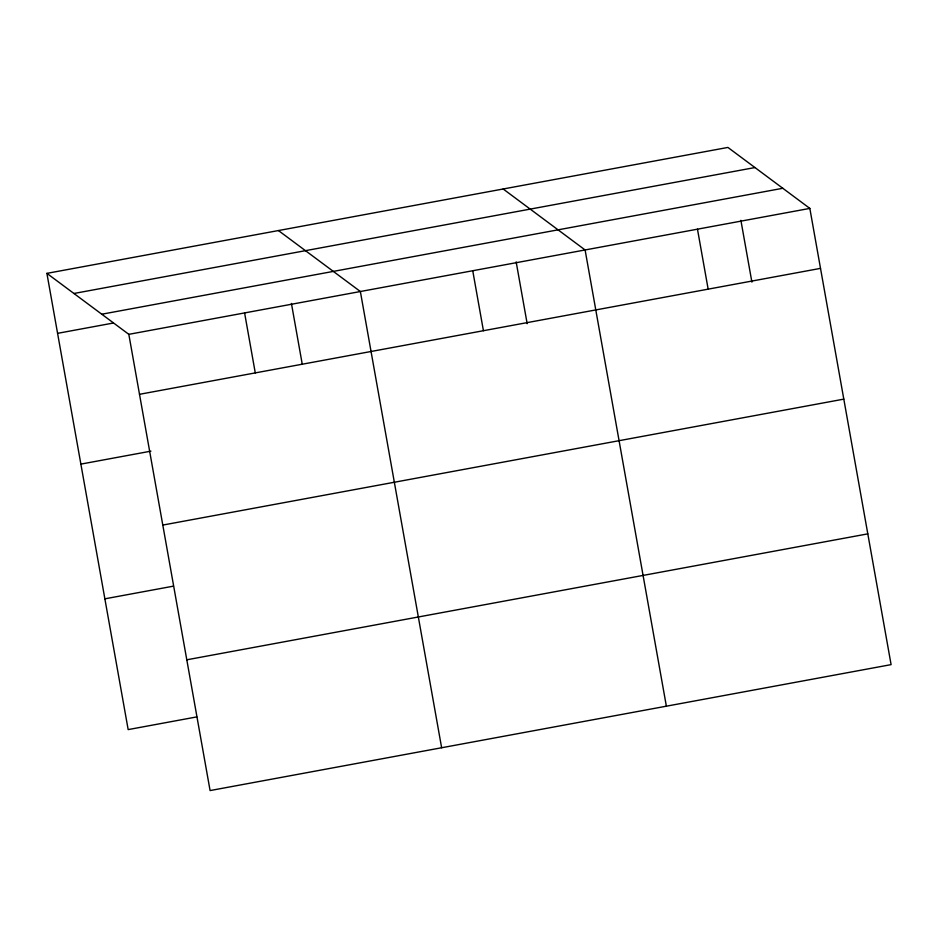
<?xml version="1.0" encoding="UTF-8"?>
<svg xmlns="http://www.w3.org/2000/svg" width="938" height="938" viewBox="0 0 938 938"><rect width="100%" height="100%" fill="white"/><g stroke="black" fill="none" stroke-linecap="round" stroke-linejoin="round"><path stroke-width="1.41" d="M46.9 273.368L727.911 147.43L809.834 208.4L891.1 664.632L210.089 790.57L128.823 334.338L46.9 273.368L128.166 729.6L196.769 716.913M73.938 293.488L754.949 167.55M101.796 314.218L782.796 188.28M57.581 333.342L113.322 323.035M128.823 334.338L809.834 208.4M139.504 394.312L820.515 268.374M80.879 464.111L150.912 451.155M162.802 525.069L843.813 399.131M104.868 598.831L173.483 586.144M186.803 659.801L867.802 533.863M503.178 188.995L585.101 249.965L666.367 706.185M278.445 230.56L360.368 291.519L441.634 747.75M740.891 220.336L751.901 282.127M697.473 229.177L708.155 289.15M516.158 261.89L527.168 323.68M472.74 270.742L483.422 330.704M291.425 303.455L302.177 363.803M244.595 312.929L255.277 372.902"/></g></svg>
